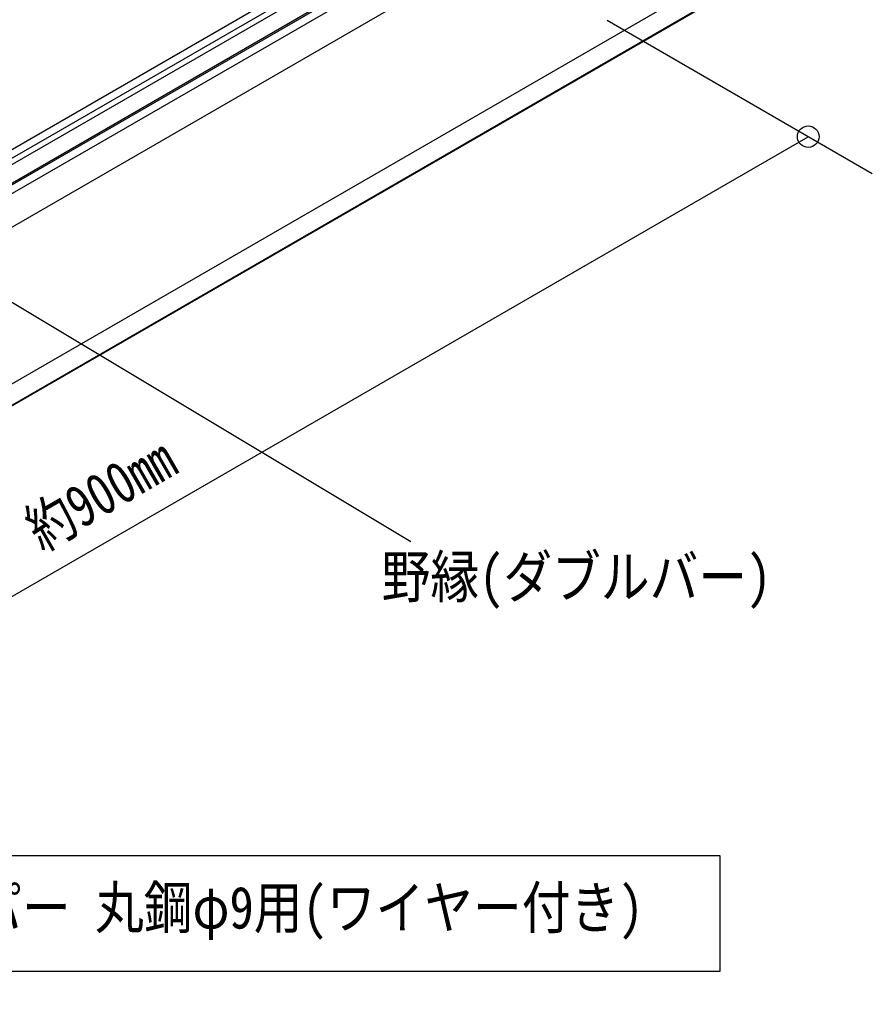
# Model space of a CAD drawing. Units: millimetres on the paper. Extents: x -141 to 141, y -97 to 98.
# Drawn here: x 4.77 to 44.12, y -30.26 to 15.13 of the extents above; entities that cross this region are included whole.
import ezdxf
from ezdxf.enums import TextEntityAlignment as Align

# ---------------------------------------------------------------- set-up
doc = ezdxf.new("R2010")
doc.units = ezdxf.units.MM
for name, color, linetype in [('0-0_文字･図枠･寸法', 7, 'Continuous'), ('0-1_天井下地', 7, 'Continuous'), ('0-2_天井ボード', 7, 'Continuous')]:
    doc.layers.add(name, color=color, linetype=linetype)
doc.styles.add('ＭＳ ゴシック', font='')
doc.styles.get('ＭＳ ゴシック').set_extended_font_data('MS Gothic')

msp = doc.modelspace()

# ---------------------------------------------------------------- linework, layer by layer
at = {"layer": '0-0_文字･図枠･寸法'}
for p, q in [((44.124, 8.025), (31.884, 15.092)), ((-22.474, -27.005), (41.165, 9.734)), ((-0.204, 4.86), (22.827, -8.947))]:
    msp.add_line(p, q, dxfattribs=at)
msp.add_lwpolyline([(-9.465, -23.454), (-9.465, -28.773), (37.094, -28.773), (37.094, -23.454)], close=True, dxfattribs=at)
msp.add_circle((41.165, 9.734), 0.5, dxfattribs=at)
at = {"layer": '0-1_天井下地'}
for p, q in [((-35.469, -15.91), (24.635, 18.787)), ((-34.335, -13.215), (19.364, 17.785)), ((-34.125, -16.686), (25.978, 18.011)), ((-33.979, -13.417), (19.723, 17.584)), ((-33.722, -13.564), (19.94, 17.415)), ((-33.179, -14.099), (20.73, 17.022)), ((-33.179, -14.18), (20.802, 16.982))]:
    msp.add_line(p, q, dxfattribs=at)
at = {"layer": '0-2_天井ボード'}
for p, q in [((-43.354, -29.239), (41.499, 19.746)), ((-43.354, -30.219), (41.499, 18.766)), ((-43.354, -30.259), (41.499, 18.725))]:
    msp.add_line(p, q, dxfattribs=at)

# ---------------------------------------------------------------- texts
at = {"layer": '0-0_文字･図枠･寸法', "style": 'ＭＳ ゴシック', "width": 0.8}
msp.add_text('約900mm', height=1.94, rotation=30, dxfattribs=at).set_placement((6.074, -9.935), align=Align.BOTTOM_LEFT)
at = {"layer": '0-0_文字･図枠･寸法', "style": 'ＭＳ ゴシック', "width": 0.85}
for s, p in [('野縁(ダブルバー)', (21.474, -12.122)), ('BBクリッパー 丸鋼φ9用(ワイヤー付き)', (-6.366, -27.391))]:
    msp.add_text(s, height=1.94, dxfattribs=at).set_placement(p, align=Align.BOTTOM_LEFT)

doc.saveas('drawing.dxf')
